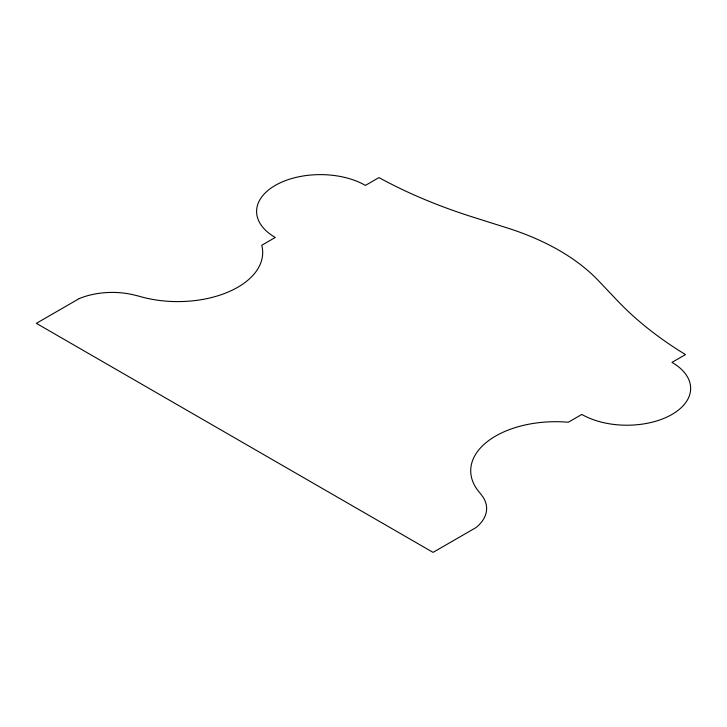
<?xml version="1.0" encoding="UTF-8"?>
<svg xmlns="http://www.w3.org/2000/svg" width="727" height="727" viewBox="0 0 727 727"><rect width="100%" height="100%" fill="white"/><g stroke="black" fill="none" stroke-linecap="round" stroke-linejoin="round"><path stroke-width="1.09" d="M79.179 298.615L36.35 323.342L433.056 552.375L475.876 527.657A56.461 32.597 0 0 0 483.101 497.195L480.247 493.315A84.95 49.045 0 0 1 486.572 442.216A84.95 49.045 0 0 1 568.296 422.242L581.818 414.435A63.749 36.804 0 0 0 671.975 414.435A63.749 36.804 0 0 0 671.975 362.382L685.497 354.576A450.313 259.984 0 0 1 617.423 300.669L598.248 280.477A229.505 132.505 0 0 0 507.301 227.969L472.323 216.9A450.313 259.984 0 0 1 378.958 177.597L365.436 185.403A63.749 36.804 0 0 0 275.269 185.403A63.749 36.804 0 0 0 275.269 237.456L261.747 245.263A84.95 49.045 0 0 1 227.16 292.445A84.95 49.045 0 0 1 138.648 296.098L131.932 294.453A56.461 32.597 0 0 0 79.179 298.615"/></g></svg>
